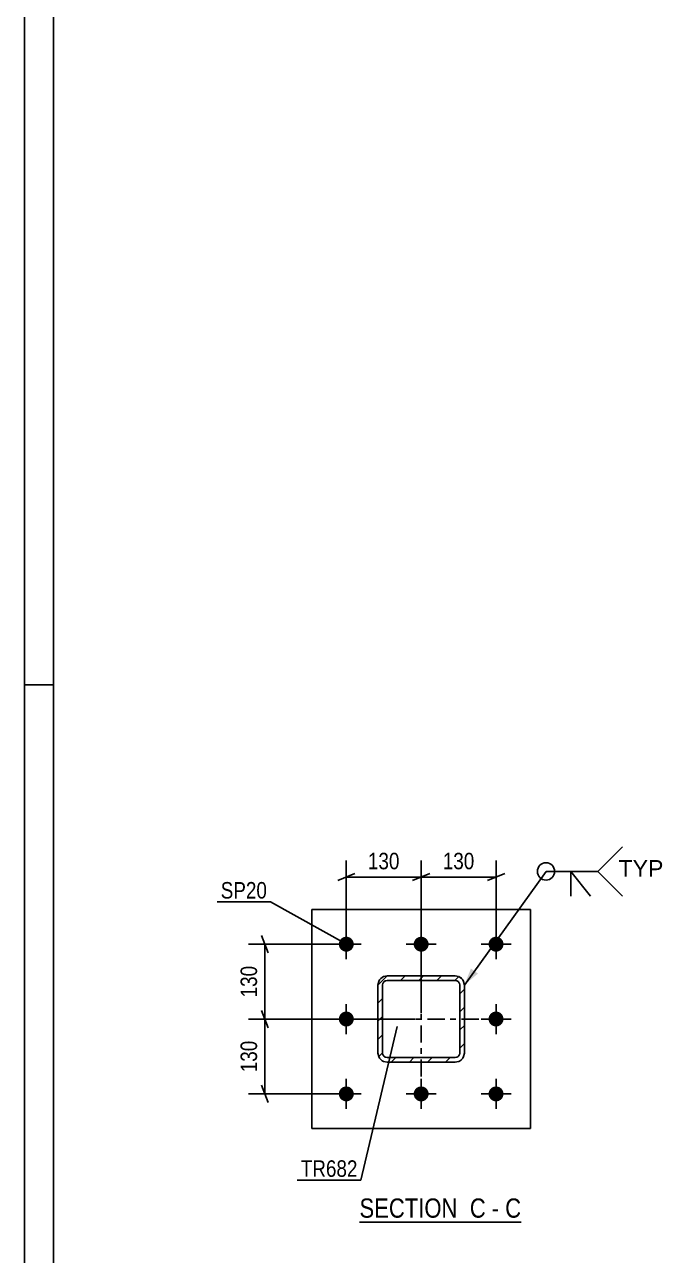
# Model space of a CAD drawing. Header units: millimetres. Extents: x 0 to 1189, y 0 to 841.
# Drawn here: x 0 to 110.9, y 198.9 to 412.7 of the extents above; entities that cross this region are included whole.
import ezdxf

# ---------------------------------------------------------------- set-up
doc = ezdxf.new("R2010")
doc.units = ezdxf.units.MM
doc.linetypes.add('DXK_LINE_DOT2', pattern=[3.9198, 1.9599, -1.9599])
doc.linetypes.add('DXK_LINE_DOT3', pattern=[5.9187, 2.979, -0.9799, 0.9799, -0.9799])
doc.styles.add('Arial', font='ARIAL.TTF', dxfattribs={"height": 0.2})
doc.styles.add('Arial Narrow', font='ARIALN.TTF', dxfattribs={"height": 0.2})

# ---------------------------------------------------------------- blocks, each defined once
blk = doc.blocks.new('Unknown-570385304-1115')
at = {"color": 5, "linetype": 'Continuous'}
for p, q in [((0, 841), (0, 0)), ((5, 836), (5, 5)), ((5, 298), (0, 298))]:
    blk.add_line(p, q, dxfattribs=at)
blk = doc.blocks.new('Unknown-570385304-14 - 4744')
at = {"color": 6, "linetype": 'Continuous'}
blk.add_line((58.15, 204.71), (86.22, 204.71), dxfattribs=at)
at = {"color": 0, "linetype": 'Continuous'}
blk.add_wipeout([(76.26, 205.46), (76.26, 208.96), (58.15, 208.96), (58.15, 205.46)], dxfattribs=at)
at = {"color": 7, "linetype": 'Continuous', "style": 'Arial Narrow'}
blk.add_text('SECTION ', height=3.34, dxfattribs=at).set_placement((58.15, 205.46))
at = {"color": 0, "linetype": 'Continuous'}
blk.add_wipeout([(80.07, 205.46), (80.07, 208.96), (77.31, 208.96), (77.31, 205.46)], dxfattribs=at)
at = {"color": 7, "linetype": 'Continuous', "style": 'Arial Narrow'}
blk.add_text('C', height=3.34, dxfattribs=at).set_placement((77.31, 205.46))
at = {"color": 0, "linetype": 'Continuous'}
blk.add_wipeout([(82.4, 205.46), (82.4, 208.96), (81.12, 208.96), (81.12, 205.46)], dxfattribs=at)
at = {"color": 7, "linetype": 'Continuous', "style": 'Arial Narrow'}
blk.add_text('-', height=3.34, dxfattribs=at).set_placement((81.12, 205.46))
at = {"color": 0, "linetype": 'Continuous'}
blk.add_wipeout([(86.22, 205.46), (86.22, 208.96), (83.45, 208.96), (83.45, 205.46)], dxfattribs=at)
at = {"color": 7, "linetype": 'Continuous', "style": 'Arial Narrow'}
blk.add_text('C', height=3.34, dxfattribs=at).set_placement((83.45, 205.46))
blk = doc.blocks.new('Part-570385304-4766 - 4744')
at = {"color": 2, "linetype": 'Continuous'}
for p, q in [((87.86, 258.96), (49.86, 258.96)), ((49.86, 258.96), (49.86, 220.96)), ((87.86, 220.96), (87.86, 258.96)), ((49.86, 220.96), (87.86, 220.96))]:
    blk.add_line(p, q, dxfattribs=at)
blk = doc.blocks.new('Bolt-570385304-4901 - 4744')
at = {"linetype": 'Continuous'}
for points in [[(55.86, 251.66, -1), (55.86, 254.26, -1)], [(68.86, 251.66, -1), (68.86, 254.26, -1)], [(81.86, 251.66, -1), (81.86, 254.26, -1)], [(55.86, 238.66, -1), (55.86, 241.26, -1)], [(81.86, 238.66, -1), (81.86, 241.26, -1)], [(55.86, 225.66, -1), (55.86, 228.26, -1)], [(68.86, 225.66, -1), (68.86, 228.26, -1)], [(81.86, 225.66, -1), (81.86, 228.26, -1)]]:
    blk.add_hatch(color=1, dxfattribs=at).paths.add_polyline_path(points)
at = {"color": 1, "linetype": 'Continuous'}
for p, q in [((55.86, 250.36), (55.86, 255.56)), ((68.86, 250.36), (68.86, 255.56)), ((81.86, 250.36), (81.86, 255.56)), ((58.46, 252.96), (53.26, 252.96)), ((71.46, 252.96), (66.26, 252.96)), ((84.46, 252.96), (79.26, 252.96)), ((55.86, 237.36), (55.86, 242.56)), ((81.86, 237.36), (81.86, 242.56)), ((58.46, 239.96), (53.26, 239.96)), ((84.46, 239.96), (79.26, 239.96)), ((55.86, 224.36), (55.86, 229.56)), ((68.86, 224.36), (68.86, 229.56)), ((81.86, 224.36), (81.86, 229.56)), ((58.46, 226.96), (53.26, 226.96)), ((71.46, 226.96), (66.26, 226.96)), ((84.46, 226.96), (79.26, 226.96))]:
    blk.add_line(p, q, dxfattribs=at)
blk = doc.blocks.new('Part-570385304-4868 - 4744')
at = {"linetype": 'Continuous'}
h = blk.add_hatch(dxfattribs=at)
h.set_pattern_fill('', scale=0.7, style=0, pattern_type=0)
h.set_pattern_definition([(45, (62.9562, 247.462), (-1.57154, 1.57154), [])])
h.paths.add_polyline_path([(74.76, 247.46), (62.96, 247.46), (62.34, 247.34), (61.82, 246.99), (61.48, 246.47), (61.36, 245.86), (61.36, 234.06), (61.48, 233.45), (61.82, 232.93), (62.34, 232.58), (62.96, 232.46), (74.76, 232.46), (75.37, 232.58), (75.89, 232.93), (76.23, 233.45), (76.36, 234.06), (76.36, 245.86), (76.23, 246.47), (75.89, 246.99), (75.37, 247.34)])
h.paths.add_polyline_path([(75.5, 246.17), (75.56, 245.86), (75.56, 234.06), (75.5, 233.76), (75.32, 233.5), (75.06, 233.32), (74.76, 233.26), (62.96, 233.26), (62.65, 233.32), (62.39, 233.5), (62.22, 233.76), (62.16, 234.06), (62.16, 245.86), (62.22, 246.17), (62.39, 246.43), (62.65, 246.6), (62.96, 246.66), (74.76, 246.66), (75.06, 246.6), (75.32, 246.43)])
at = {"color": 7, "linetype": 'DXK_LINE_DOT3'}
for p, q in [((68.86, 229.96), (68.86, 249.96)), ((78.86, 239.96), (58.86, 239.96))]:
    blk.add_line(p, q, dxfattribs=at)
at = {"color": 7, "linetype": 'DXK_LINE_DOT2'}
for p, q in [((61.36, 245.86), (61.48, 246.47)), ((61.36, 234.06), (61.36, 245.86)), ((62.22, 246.17), (62.16, 245.86)), ((62.16, 234.06), (62.16, 245.86)), ((62.34, 247.34), (62.96, 247.46)), ((62.96, 246.66), (62.65, 246.6)), ((62.96, 247.46), (74.76, 247.46)), ((62.96, 246.66), (74.76, 246.66)), ((74.76, 247.46), (75.37, 247.34)), ((75.06, 246.6), (74.76, 246.66)), ((75.56, 245.86), (75.5, 246.17)), ((75.56, 234.06), (75.56, 245.86)), ((76.23, 246.47), (76.36, 245.86)), ((76.36, 234.06), (76.36, 245.86)), ((61.48, 233.45), (61.36, 234.06)), ((62.16, 234.06), (62.22, 233.76)), ((62.65, 233.32), (62.96, 233.26)), ((62.96, 233.26), (74.76, 233.26)), ((74.76, 233.26), (75.06, 233.32)), ((75.5, 233.76), (75.56, 234.06)), ((76.36, 234.06), (76.23, 233.45)), ((62.96, 232.46), (62.34, 232.58)), ((62.96, 232.46), (74.76, 232.46)), ((75.37, 232.58), (74.76, 232.46))]:
    blk.add_line(p, q, dxfattribs=at)
at = {"color": 2, "linetype": 'Continuous'}
for p, q in [((61.48, 246.47), (61.36, 245.86)), ((61.36, 234.06), (61.36, 245.86)), ((62.16, 245.86), (62.22, 246.17)), ((62.16, 234.06), (62.16, 245.86)), ((62.96, 247.46), (62.34, 247.34)), ((62.65, 246.6), (62.96, 246.66)), ((62.96, 247.46), (74.76, 247.46)), ((62.96, 246.66), (74.76, 246.66)), ((75.37, 247.34), (74.76, 247.46)), ((74.76, 246.66), (75.06, 246.6)), ((75.5, 246.17), (75.56, 245.86)), ((75.56, 234.06), (75.56, 245.86)), ((76.36, 245.86), (76.23, 246.47)), ((76.36, 234.06), (76.36, 245.86)), ((61.36, 234.06), (61.48, 233.45)), ((62.22, 233.76), (62.16, 234.06)), ((62.96, 233.26), (62.65, 233.32)), ((62.96, 233.26), (74.76, 233.26)), ((75.06, 233.32), (74.76, 233.26)), ((75.56, 234.06), (75.5, 233.76)), ((76.23, 233.45), (76.36, 234.06)), ((62.34, 232.58), (62.96, 232.46)), ((62.96, 232.46), (74.76, 232.46)), ((74.76, 232.46), (75.37, 232.58))]:
    blk.add_line(p, q, dxfattribs=at)
at = {"color": 7, "linetype": 'DXK_LINE_DOT2'}
for centre, radius, start, end in [((62.96, 245.86), 1.6, 112.5, 157.5), ((62.96, 245.86), 0.8, 112.5, 157.5), ((74.76, 245.86), 0.8, 22.5, 67.5), ((74.76, 245.86), 1.6, 22.5, 67.5), ((62.96, 234.06), 1.6, 202.5, 247.5), ((62.96, 234.06), 0.8, 202.5, 247.5), ((74.76, 234.06), 0.8, 292.5, 337.5), ((74.76, 234.06), 1.6, 292.5, 337.5)]:
    blk.add_arc(centre, radius, start, end, dxfattribs=at)
at = {"color": 2, "linetype": 'Continuous'}
for centre, radius, start, end in [((62.96, 245.86), 1.6, 112.5, 157.5), ((62.96, 245.86), 0.8, 112.5, 157.5), ((74.76, 245.86), 0.8, 22.5, 67.5), ((74.76, 245.86), 1.6, 22.5, 67.5), ((62.96, 234.06), 1.6, 202.5, 247.5), ((62.96, 234.06), 0.8, 202.5, 247.5), ((74.76, 234.06), 0.8, 292.5, 337.5), ((74.76, 234.06), 1.6, 292.5, 337.5)]:
    blk.add_arc(centre, radius, start, end, dxfattribs=at)
blk = doc.blocks.new('StraightDimension-570385304-46362 - 4744')
at = {"color": 7, "linetype": 'Continuous'}
for p, q in [((42.31, 251.46), (41.11, 254.46)), ((54.86, 252.96), (38.86, 252.96)), ((41.71, 239.96), (41.71, 252.96)), ((67.86, 239.96), (38.86, 239.96)), ((41.11, 241.46), (42.31, 238.46))]:
    blk.add_line(p, q, dxfattribs=at)
at = {"color": 0}
blk.add_wipeout([(40.96, 249.8), (36.76, 249.8), (36.76, 243.12), (40.96, 243.12)], dxfattribs=at)
at = {"color": 3, "style": 'Arial Narrow'}
blk.add_text('130', height=2.863, rotation=90.0002, dxfattribs=at).set_placement((40.36, 243.72))
blk = doc.blocks.new('StraightDimension-570385304-46363 - 4744')
at = {"color": 7, "linetype": 'Continuous'}
for p, q in [((67.86, 239.96), (38.86, 239.96)), ((42.31, 238.46), (41.11, 241.46)), ((41.71, 226.96), (41.71, 239.96)), ((54.86, 226.96), (38.86, 226.96)), ((41.11, 228.46), (42.31, 225.46))]:
    blk.add_line(p, q, dxfattribs=at)
at = {"color": 0}
blk.add_wipeout([(40.96, 236.8), (36.76, 236.8), (36.76, 230.12), (40.96, 230.12)], dxfattribs=at)
at = {"color": 3, "style": 'Arial Narrow'}
blk.add_text('130', height=2.863, rotation=90.0002, dxfattribs=at).set_placement((40.36, 230.72))
blk = doc.blocks.new('StraightDimension-570385304-46444 - 4744')
at = {"color": 7, "linetype": 'Continuous'}
for p, q in [((68.86, 240.96), (68.86, 267.47)), ((81.86, 253.96), (81.86, 267.47)), ((70.36, 265.22), (67.36, 264.02)), ((80.36, 264.02), (83.36, 265.22)), ((68.86, 264.62), (81.86, 264.62))]:
    blk.add_line(p, q, dxfattribs=at)
at = {"color": 0}
blk.add_wipeout([(78.7, 265.37), (78.7, 269.57), (72.01, 269.57), (72.01, 265.37)], dxfattribs=at)
at = {"color": 3, "style": 'Arial Narrow'}
blk.add_text('130', height=2.863, dxfattribs=at).set_placement((72.61, 265.97))
blk = doc.blocks.new('StraightDimension-570385304-46445 - 4744')
at = {"color": 7, "linetype": 'Continuous'}
for p, q in [((55.86, 253.96), (55.86, 267.47)), ((68.86, 240.96), (68.86, 267.47)), ((57.36, 265.22), (54.36, 264.02)), ((67.36, 264.02), (70.36, 265.22)), ((55.86, 264.62), (68.86, 264.62))]:
    blk.add_line(p, q, dxfattribs=at)
at = {"color": 0}
blk.add_wipeout([(65.7, 265.37), (65.7, 269.57), (59.01, 269.57), (59.01, 265.37)], dxfattribs=at)
at = {"color": 3, "style": 'Arial Narrow'}
blk.add_text('130', height=2.863, dxfattribs=at).set_placement((59.61, 265.97))
blk = doc.blocks.new('Mark-570385304-4762 - 4744')
at = {"color": 0}
blk.add_wipeout([(42.09, 260.89), (42.09, 263.89), (34.05, 263.89), (34.05, 260.89)], dxfattribs=at)
blk.add_wipeout([(42.09, 260.89), (42.09, 263.89), (34.05, 263.89), (34.05, 260.89)], dxfattribs=at)
at = {"color": 30, "linetype": 'Continuous'}
for p in [(33.45, 260.29), (55.87, 252.95)]:
    blk.add_line(p, (42.69, 260.29), dxfattribs=at)
at = {"color": 3, "style": 'Arial Narrow'}
blk.add_text('SP20', height=2.863, dxfattribs=at).set_placement((34.05, 260.89))
blk = doc.blocks.new('Mark-570385304-4864 - 4744')
at = {"color": 0}
blk.add_wipeout([(57.81, 212.56), (57.81, 215.56), (47.95, 215.56), (47.95, 212.56)], dxfattribs=at)
blk.add_wipeout([(57.81, 212.56), (57.81, 215.56), (47.95, 215.56), (47.95, 212.56)], dxfattribs=at)
at = {"color": 30, "linetype": 'Continuous'}
for p in [(64.69, 238.66), (47.35, 211.96)]:
    blk.add_line(p, (58.41, 211.96), dxfattribs=at)
at = {"color": 3, "style": 'Arial Narrow'}
blk.add_text('TR682', height=2.863, dxfattribs=at).set_placement((47.95, 212.56))
blk = doc.blocks.new('WeldMark-570385304-5036 - 4744')
at = {"linetype": 'Continuous'}
blk.add_hatch(color=30, dxfattribs=at).paths.add_polyline_path([(78.72, 247.86), (76.36, 245.86), (77.5, 248.74)])
at = {"color": 30, "linetype": 'Continuous'}
for p, q in [((76.36, 245.86), (90.54, 265.6)), ((90.54, 265.6), (99.54, 265.6))]:
    blk.add_line(p, q, dxfattribs=at)
at = {"color": 3, "linetype": 'Continuous'}
for q in [(98.26, 261.31), (94.83, 261.31)]:
    blk.add_line((94.83, 265.6), q, dxfattribs=at)
for start, end in [(90, 270), (270, 90)]:
    blk.add_arc((90.54, 265.6), 1.5, start, end, dxfattribs=at)
at = {"color": 0, "linetype": 'Continuous'}
blk.add_wipeout([(110.92, 264.7), (110.92, 267.7), (103.14, 267.7), (103.14, 264.7)], dxfattribs=at)
blk.add_wipeout([(110.92, 264.7), (110.92, 267.7), (103.14, 267.7), (103.14, 264.7)], dxfattribs=at)
at = {"color": 3, "linetype": 'Continuous'}
for q in [(103.83, 269.88), (103.83, 261.31)]:
    blk.add_line((99.54, 265.6), q, dxfattribs=at)
at = {"color": 3, "linetype": 'Continuous', "style": 'Arial'}
blk.add_text('TYP', height=2.865, dxfattribs=at).set_placement((103.14, 264.7))

msp = doc.modelspace()

# ---------------------------------------------------------------- block references
for name in ['Unknown-570385304-1115', 'Part-570385304-4766 - 4744', 'Bolt-570385304-4901 - 4744', 'Part-570385304-4868 - 4744']:
    msp.add_blockref(name, (0, 0))

# ---------------------------------------------------------------- next in the draw order: block references
for name in ['StraightDimension-570385304-46362 - 4744', 'Unknown-570385304-14 - 4744']:
    msp.add_blockref(name, (0, 0))

# ---------------------------------------------------------------- next in the draw order: block references
msp.add_blockref('StraightDimension-570385304-46363 - 4744', (0, 0))

# ---------------------------------------------------------------- next in the draw order: block references
for name in ['StraightDimension-570385304-46444 - 4744', 'Mark-570385304-4864 - 4744']:
    msp.add_blockref(name, (0, 0))

# ---------------------------------------------------------------- next in the draw order: block references
for name in ['StraightDimension-570385304-46445 - 4744', 'WeldMark-570385304-5036 - 4744']:
    msp.add_blockref(name, (0, 0))

# ---------------------------------------------------------------- next in the draw order: block references
msp.add_blockref('Mark-570385304-4762 - 4744', (0, 0))

doc.saveas('drawing.dxf')
